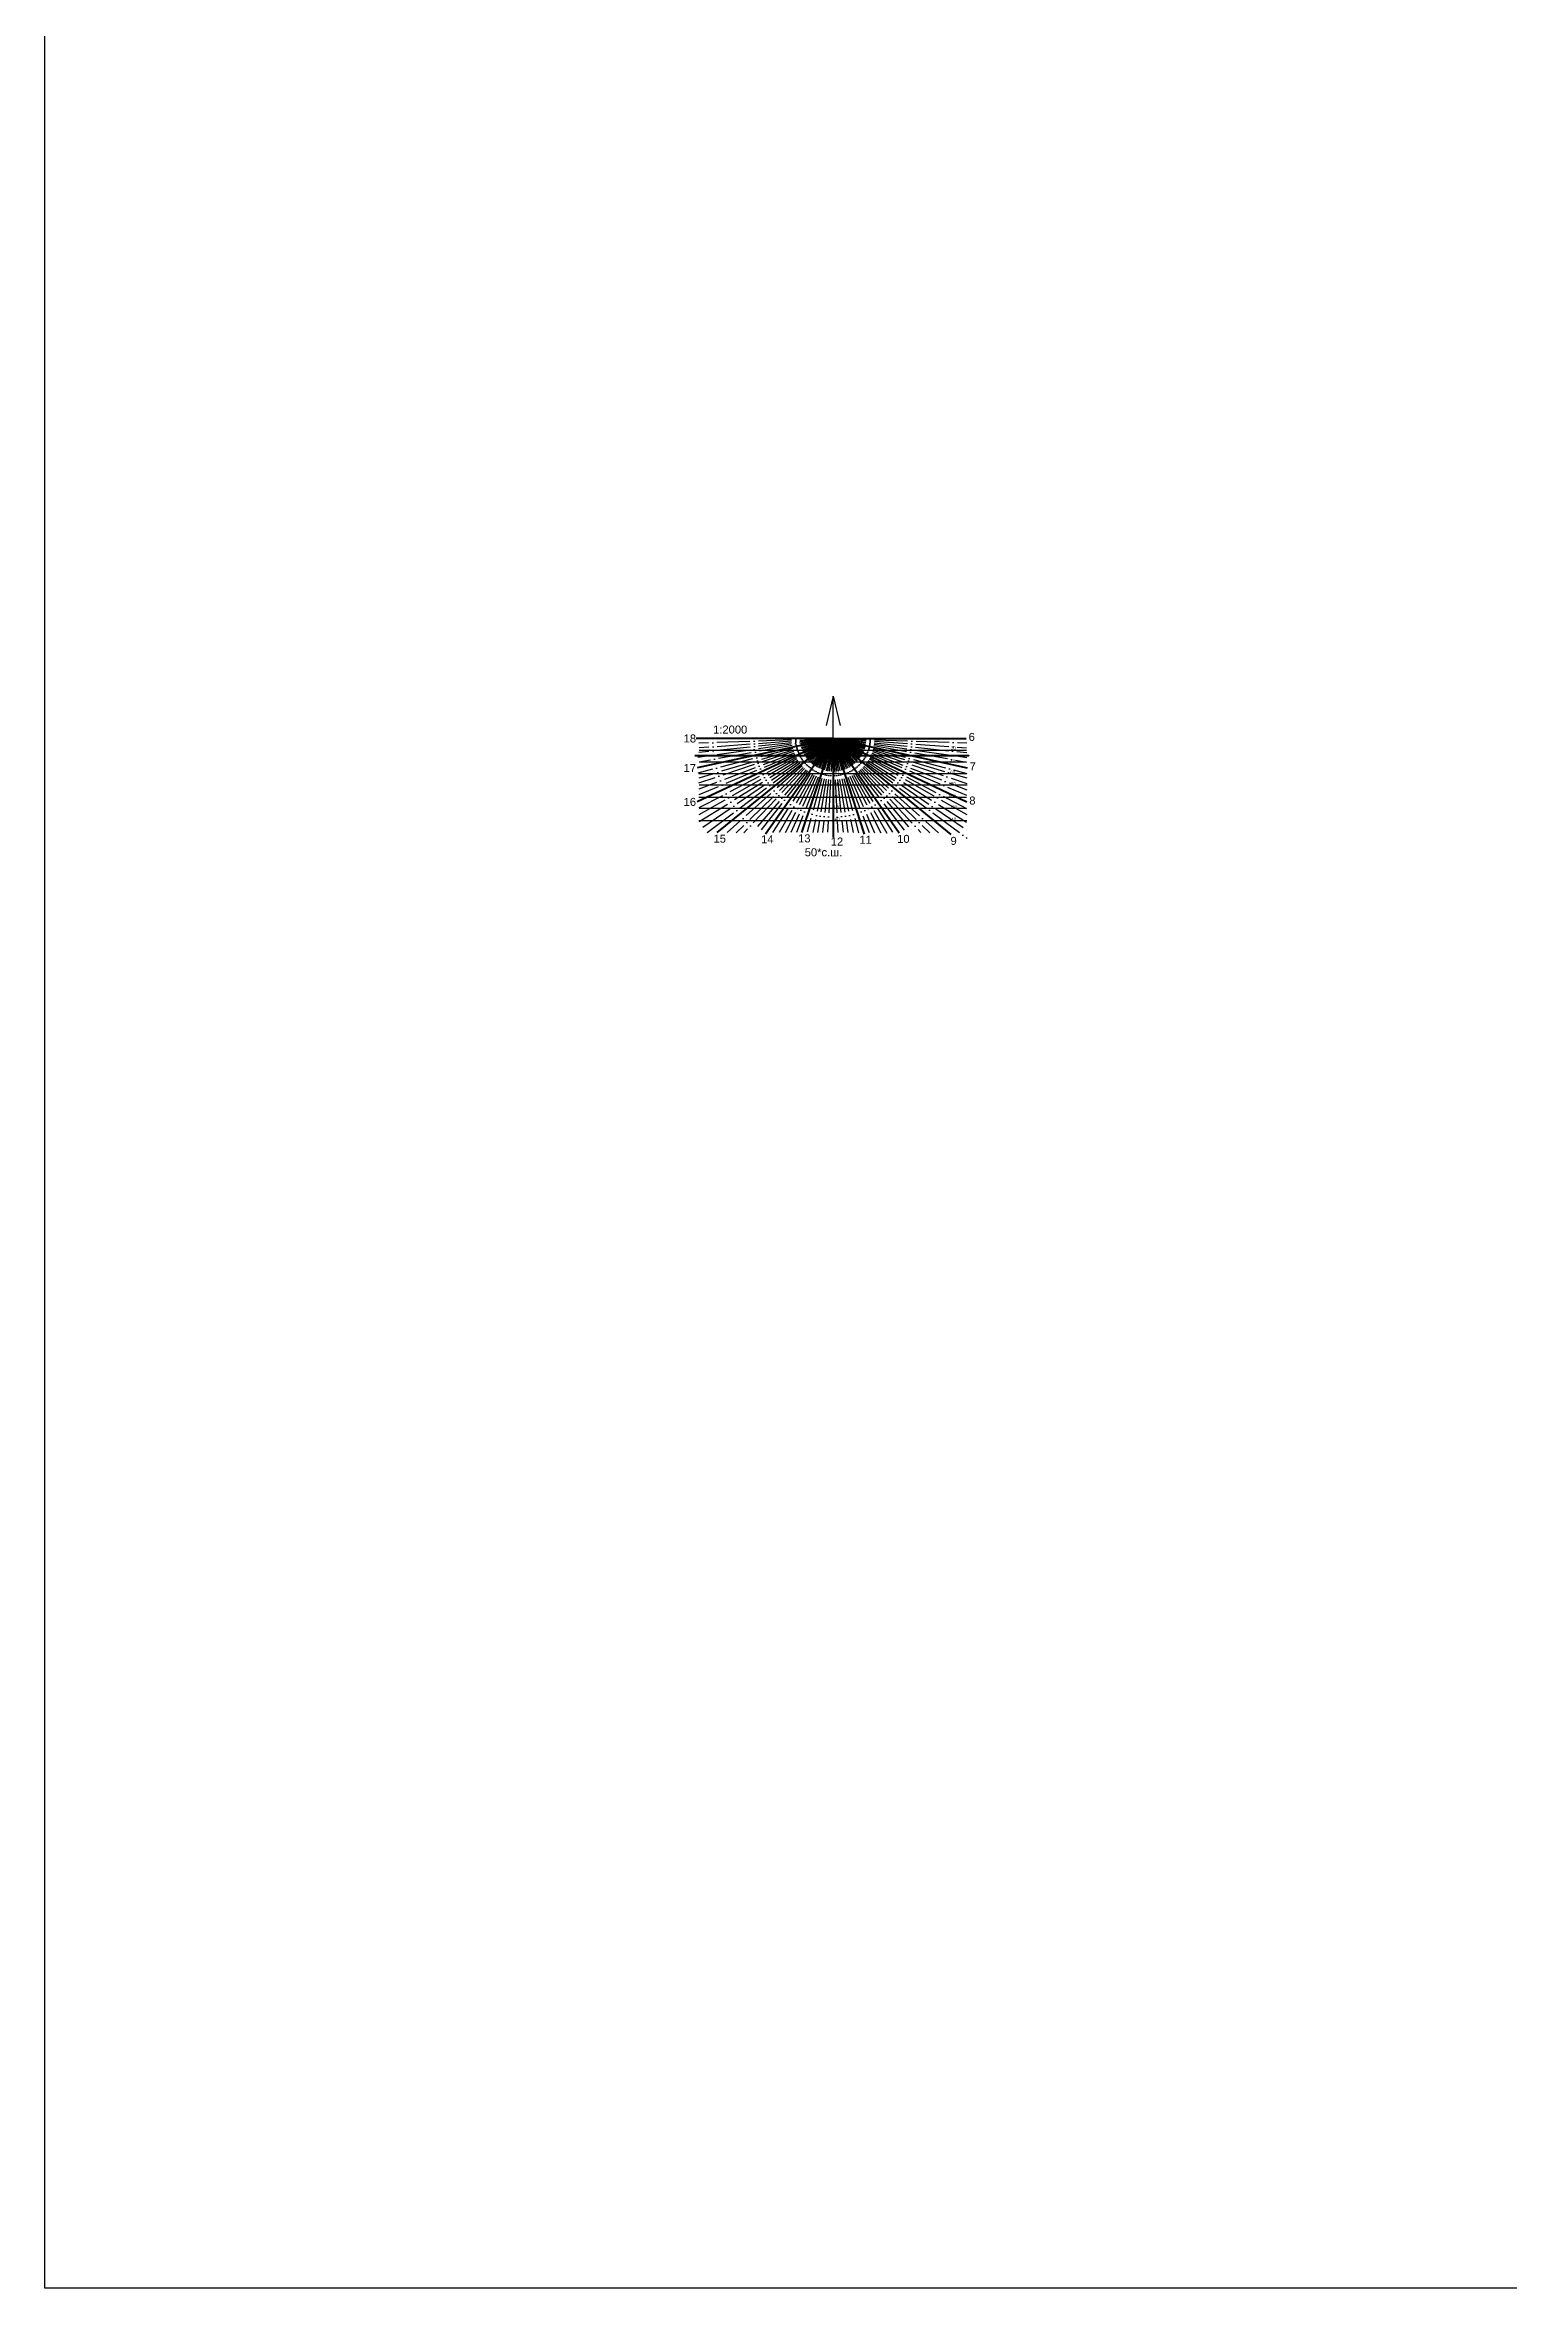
# Model space of a CAD drawing. Header units: millimetres. Extents: x 3866 to 35600, y -8896 to 9491.
# Drawn here: x 12648 to 13708, y -6669 to -5043 of the extents above; entities that cross this region are included whole.
import ezdxf

# ---------------------------------------------------------------- set-up
doc = ezdxf.new("R2010")
doc.units = ezdxf.units.MM
doc.linetypes.add('ACAD_ISO04W100', pattern=[30, 24, -3, 0, -3])
doc.layers.add('ВДМ', color=7, linetype='Continuous')
doc.layers.add('шум1', color=243, linetype='Continuous')
doc.styles.get("Standard").update_dxf_attribs({"font": 'arial.ttf'})

msp = doc.modelspace()

# ---------------------------------------------------------------- linework, layer by layer
for points in [[(13219.001, -5514.608), (13213.929, -5535.912)], [(13219.001, -5547.763), (13219.001, -5514.608)], [(13219.001, -5514.608), (13224.074, -5535.912)], [(13121.891, -5553.751), (13315.732, -5553.751)], [(13121.771, -5570.739), (13316.046, -5570.739)], [(13315.732, -5562.423), (13121.9, -5562.423)], [(13121.641, -5587.893), (13315.813, -5587.893)], [(13316.204, -5579.247), (13122.093, -5579.247)], [(13121.85, -5604.859), (13316.004, -5604.859)], [(13315.854, -5596.206), (13121.958, -5596.206)]]:
    msp.add_lwpolyline(points)
at = {"color": 2, "lineweight": 40}
msp.add_lwpolyline([(13317.505, -5558.051), (13317.505, -5558.051), (13118.872, -5558.051)], dxfattribs=at)
at = {"lineweight": 40}
for points in [[(13219.001, -5545.262), (13119.814, -5545.262)], [(13219.001, -5545.262), (13120.479, -5591.182)], [(13219.001, -5545.262), (13120.612, -5566.633)], [(13219.001, -5545.262), (13134.891, -5613.605)], [(13219.001, -5545.262), (13170.152, -5614.714)], [(13219.001, -5545.262), (13196.166, -5613.484)], [(13219.001, -5545.262), (13219.001, -5617.111)], [(13219.001, -5545.262), (13315.605, -5545.262)], [(13219.001, -5545.262), (13316.332, -5566.561)], [(13219.001, -5545.262), (13316.126, -5591.361)], [(13219.001, -5545.262), (13304.321, -5614.862)], [(13219.001, -5545.262), (13266.928, -5613.651)], [(13219.001, -5545.262), (13241.59, -5614.754)]]:
    msp.add_lwpolyline(points, dxfattribs=at)
at = {"linetype": 'ACAD_ISO04W100'}
for points in [[(13218.47, -5545.345), (13120.937, -5559.104)], [(13219.006, -5545.256), (13120.972, -5570.403)], [(13219.002, -5545.26), (13121.349, -5606.28)], [(13219.001, -5545.264), (13121.534, -5577.703)], [(13219.005, -5545.255), (13121.572, -5611.963)], [(13219.007, -5545.254), (13121.633, -5582.048)], [(13219.007, -5545.258), (13121.641, -5574.072)], [(13219.002, -5545.254), (13121.676, -5595.72)], [(13218.824, -5545.295), (13121.681, -5555.526)], [(13219.002, -5545.259), (13121.717, -5586.287)], [(13218.989, -5545.271), (13121.763, -5548.781)], [(13219.001, -5545.263), (13121.823, -5600.743)], [(13218.999, -5545.265), (13121.9, -5562.423)], [(13219.008, -5545.266), (13122.026, -5552.236)], [(13219.006, -5545.265), (13127.765, -5613.673)], [(13219.008, -5545.264), (13142.341, -5613.534)], [(13218.994, -5545.265), (13148.899, -5613.676)], [(13219.008, -5545.258), (13154.368, -5613.721)], [(13219.005, -5545.262), (13160.635, -5613.587)], [(13219, -5545.261), (13165.287, -5613.664)], [(13218.998, -5545.26), (13175.153, -5613.578)], [(13219.001, -5545.262), (13180.039, -5613.576)], [(13219.001, -5545.262), (13184.38, -5613.733)], [(13219.001, -5545.262), (13188.506, -5613.514)], [(13219.001, -5545.262), (13192.555, -5613.493)], [(13219.001, -5545.262), (13200.303, -5613.259)], [(13219.001, -5545.262), (13204.331, -5613.501)], [(13219.001, -5545.262), (13207.821, -5613.592)], [(13219.001, -5545.262), (13211.354, -5613.468)], [(13219.001, -5545.262), (13215.074, -5613.375)], [(13219.001, -5545.262), (13316.046, -5570.739)], [(13219.001, -5545.262), (13315.901, -5573.981)], [(13219.001, -5545.262), (13316.034, -5578.058)], [(13219.001, -5545.262), (13316.045, -5582.47)], [(13219.001, -5545.262), (13315.813, -5586.479)], [(13219.001, -5545.262), (13315.854, -5596.206)], [(13219.001, -5545.262), (13315.889, -5600.513)], [(13219.001, -5545.262), (13316.004, -5606.187)], [(13219.001, -5545.262), (13316.021, -5611.835)], [(13219.001, -5545.262), (13316.228, -5617.801)], [(13219.001, -5545.262), (13295.4, -5613.735)], [(13219.001, -5545.262), (13289.105, -5613.698)], [(13219.001, -5545.262), (13282.713, -5613.478)], [(13219.001, -5545.262), (13277.326, -5613.612)], [(13219.001, -5545.262), (13272.022, -5613.527)], [(13219.001, -5545.262), (13315.732, -5562.423)], [(13219.001, -5545.262), (13315.97, -5559.041)], [(13219.001, -5545.262), (13315.984, -5555.624)], [(13219.001, -5545.262), (13315.676, -5552.047)], [(13219.001, -5545.262), (13315.941, -5548.598)], [(13219.001, -5545.262), (13262.117, -5613.317)], [(13219.001, -5545.262), (13257.955, -5613.917)], [(13219.001, -5545.262), (13253.658, -5613.821)], [(13219.001, -5545.262), (13249.196, -5613.655)], [(13219.001, -5545.262), (13245.144, -5613.417)], [(13219.001, -5545.262), (13237.591, -5613.694)], [(13219.001, -5545.262), (13233.626, -5613.46)], [(13219.001, -5545.262), (13229.858, -5613.547)], [(13219.001, -5545.262), (13226.27, -5613.223)], [(13219.001, -5545.262), (13222.491, -5613.512)]]:
    msp.add_lwpolyline(points, dxfattribs=at)
at = {"layer": 'шум1'}
msp.add_lwpolyline([(12647.688, -4245.924), (17580.216, -4245.924), (17580.216, -6668.651), (12647.688, -6668.651)], close=True, dxfattribs=at)

# ---------------------------------------------------------------- texts
at = {"layer": 'ВДМ', "attachment_point": 1}
for s, insert, char_height in [('18', (13110.717, -5542.466), 5.8), ('1:2000', (13132.065, -5536), 5.8), ('6', (13317.283, -5541.337), 5.8), ('40', (13219.491, -5560.663), 2.32), ('20', (13220.009, -5551.26), 2.32), ('40', (13303.948, -5560.663), 2.32), ('20', (13304.466, -5551.26), 2.32), ('17', (13110.717, -5563.847), 5.8), ('60', (13219.471, -5568.686), 2.32), ('80', (13219.819, -5576.961), 2.32), ('60', (13303.928, -5568.686), 2.32), ('80', (13304.276, -5576.961), 2.32), ('7', (13318.009, -5562.636), 5.8), ('16', (13110.717, -5588.414), 5.8), ('100', (13218.375, -5586.168), 2.32), ('100', (13302.832, -5586.168), 2.32), ('8', (13317.803, -5587.436), 5.8), ('140', (13218.426, -5602.658), 2.32), ('120', (13219.191, -5593.896), 2.32), ('140', (13302.882, -5602.658), 2.32), ('120', (13303.648, -5593.896), 2.32), ('15', (13132.397, -5615.088), 5.8), ('14', (13166.869, -5615.525), 5.8), ('13', (13193.689, -5614.875), 5.8), ('50*с.ш.', (13198.499, -5624.961), 5.8), ('12', (13217.359, -5617.152), 5.8), ('11', (13238.147, -5615.862), 5.8), ('10', (13265.51, -5615.211), 5.8), ('9', (13304.185, -5616.669), 5.8)]:
    msp.add_mtext_dynamic_manual_height_columns(s, width=4.32334, gutter_width=12.5, heights=[0], dxfattribs=dict(at, insert=insert, char_height=char_height))

doc.saveas('drawing.dxf')
